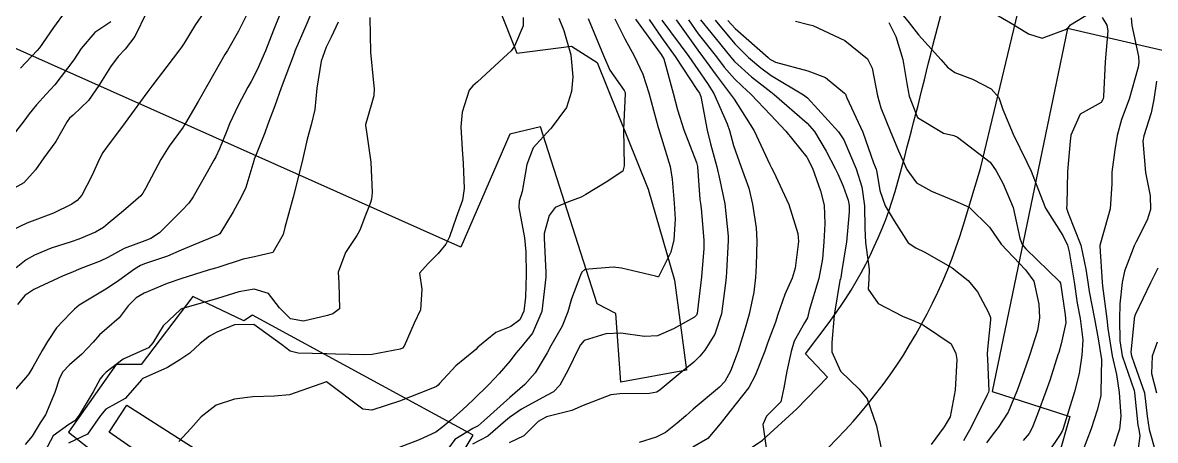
# Model space of a CAD drawing. Header units: metres. Extents: x 318500 to 325275, y 7408834 to 7428799.
# Drawn here: x 323192 to 323253.7, y 7419212.7 to 7419235.4 of the extents above; entities that cross this region are included whole.
import ezdxf

# ---------------------------------------------------------------- set-up
doc = ezdxf.new("R2010")
doc.units = ezdxf.units.M
doc.header["$MEASUREMENT"] = 0
for name, color, linetype in [('Curvas de Nivel 1m', 11, 'Continuous'), ('Curvas de Nivel 5m', 15, 'Continuous'), ('Edificações', 30, 'Continuous'), ('Vias Primárias', 230, 'Continuous')]:
    doc.layers.add(name, color=color, linetype=linetype)

msp = doc.modelspace()

# ---------------------------------------------------------------- linework, layer by layer
at = {"layer": 'Curvas de Nivel 1m', "flags": 128}
for points, elevation in [([(323238.807, 7419237.231), (323240.266, 7419235.435), (323240.77, 7419234.773), (323242, 7419233.411), (323242.351, 7419233.011), (323242.743, 7419232.729), (323243.721, 7419232.366), (323244.735, 7419231.83), (323245.14, 7419231.366), (323245.372, 7419230.711), (323245.919, 7419229.358), (323246.677, 7419227.826), (323246.914, 7419227.346), (323247.397, 7419226.079), (323247.698, 7419225.334), (323248.628, 7419223.831), (323248.889, 7419223.316), (323248.982, 7419222.947), (323249.244, 7419221.31), (323249.422, 7419220.151), (323249.573, 7419219.305), (323249.716, 7419218.14), (323249.678, 7419217.303), (323249.517, 7419216.313), (323249.269, 7419215.309), (323248.731, 7419213.555), (323248.658, 7419213.317), (323248.608, 7419213.198), (323248.485, 7419212.987), (323247.822, 7419211.978)], 738), ([(323198.702, 7419235.991), (323198.079, 7419234.679), (323197.544, 7419234.002), (323197.162, 7419233.59), (323196.74, 7419233.024), (323196.114, 7419232.019), (323195.555, 7419231.19), (323194.705, 7419230.398), (323194.515, 7419230.231), (323194.38, 7419230.045), (323193.771, 7419228.966), (323193.12, 7419228.063), (323192.663, 7419227.416), (323192.022, 7419226.711), (323190.923, 7419226.087)], 759), ([(323201.789, 7419235.945), (323201.378, 7419235.344), (323200.756, 7419234.327), (323200.613, 7419234.101), (323200.508, 7419233.964), (323199.813, 7419233.046), (323199.005, 7419231.986), (323198.885, 7419231.83), (323198.724, 7419231.611), (323198.04, 7419230.667), (323197.55, 7419230.001), (323197.185, 7419229.512), (323196.682, 7419228.839), (323196.335, 7419228.355), (323196.153, 7419228.018), (323195.724, 7419227.087), (323195.18, 7419226.032), (323194.938, 7419225.743), (323194.643, 7419225.542), (323193.639, 7419225.051), (323192.629, 7419224.674), (323192.195, 7419224.506), (323191.322, 7419224.083)], 758), ([(323204.199, 7419235.916), (323203.715, 7419234.971), (323203.116, 7419233.926), (323202.98, 7419233.695), (323202.743, 7419233.278), (323201.975, 7419231.941), (323201.523, 7419231.143), (323200.829, 7419229.958), (323200.784, 7419229.874), (323200.697, 7419229.744), (323199.945, 7419228.707), (323199.482, 7419227.978), (323198.654, 7419226.396), (323198.508, 7419226.135), (323198.391, 7419225.993), (323197.453, 7419225.186), (323196.627, 7419224.495), (323196.365, 7419224.273), (323195.932, 7419224.02), (323195.013, 7419223.635), (323194.612, 7419223.496), (323193.52, 7419223.142), (323192.6, 7419222.77), (323192.159, 7419222.512), (323191.611, 7419222.08)], 757), ([(323194.275, 7419236.048), (323193.647, 7419235.176), (323192.88, 7419234.068), (323192.748, 7419233.919), (323191.851, 7419232.967)], 761), ([(323244.79, 7419236.015), (323245.912, 7419235.359), (323246.772, 7419234.824), (323247.511, 7419234.597), (323248.776, 7419235.058), (323248.93, 7419235.166), (323249.051, 7419235.317), (323250.121, 7419235.975)], 737), ([(323205.981, 7419235.892), (323205.634, 7419235.03), (323205.186, 7419233.903), (323204.739, 7419232.859), (323204.417, 7419232.229), (323204.235, 7419231.915), (323203.705, 7419230.93), (323203.239, 7419229.925), (323203.084, 7419229.536), (323202.679, 7419228.553), (323202.477, 7419228.129), (323202.372, 7419227.934), (323202.008, 7419227.284), (323201.249, 7419225.951), (323201.009, 7419225.59), (323200.639, 7419225.207), (323200.014, 7419224.584), (323199.42, 7419223.978), (323198.937, 7419223.663), (323198.613, 7419223.539), (323197.487, 7419223.121), (323196.599, 7419222.643), (323196.178, 7419222.434), (323195.137, 7419222.032), (323194.588, 7419221.806), (323194.174, 7419221.634), (323192.578, 7419220.896), (323192.084, 7419220.566), (323191.676, 7419220.079)], 756), ([(323209.156, 7419235.464), (323208.762, 7419234.65), (323208.503, 7419234.105), (323208.398, 7419233.855), (323208.223, 7419233.336), (323207.992, 7419231.861), (323207.872, 7419230.703), (323207.677, 7419229.865), (323207.461, 7419229.096), (323207.187, 7419227.872), (323206.697, 7419225.925), (323206.69, 7419225.879), (323206.683, 7419225.846), (323206.648, 7419225.719), (323206.248, 7419224.263), (323206.159, 7419223.887), (323205.585, 7419222.915), (323204.601, 7419222.671), (323203.978, 7419222.537), (323202.592, 7419222.096), (323202.464, 7419222.06), (323202.075, 7419221.938), (323200.585, 7419221.481), (323199.831, 7419221.22), (323198.577, 7419220.699), (323198.137, 7419220.432), (323197.707, 7419219.999), (323197.223, 7419219.34), (323196.551, 7419218.773), (323196.139, 7419218.423), (323195.802, 7419218.021), (323195.193, 7419217.367), (323194.521, 7419216.775), (323194.158, 7419216.402), (323193.968, 7419216.048), (323193.717, 7419215.267), (323193.205, 7419214.059), (323192.923, 7419213.624), (323192.472, 7419212.886), (323192.096, 7419212.443)], 754), ([(323210.881, 7419235.726), (323210.907, 7419233.828), (323211.072, 7419232.163), (323211.114, 7419231.824), (323211.096, 7419231.453), (323210.704, 7419230.121), (323210.646, 7419229.885), (323210.645, 7419229.831), (323210.695, 7419229.486), (323210.937, 7419227.826), (323211.003, 7419226.174), (323210.968, 7419225.825), (323210.897, 7419225.575), (323210.637, 7419224.946), (323210.328, 7419224.129), (323210.176, 7419223.834), (323209.543, 7419222.903), (323209.153, 7419221.844), (323209.185, 7419221.243), (323209.232, 7419219.843), (323208.852, 7419219.561), (323208.564, 7419219.467), (323207.269, 7419219.16), (323206.561, 7419219.294), (323205.946, 7419219.889), (323205.347, 7419220.668), (323204.58, 7419220.915), (323203.73, 7419220.766), (323202.575, 7419220.393), (323200.992, 7419219.954), (323200.673, 7419219.854), (323200.568, 7419219.797), (323199.615, 7419218.913), (323199.057, 7419217.982), (323198.809, 7419217.713), (323198.534, 7419217.584), (323197.43, 7419217.097), (323196.516, 7419216.386), (323196.326, 7419216.2), (323196.18, 7419216.015), (323195.797, 7419215.315), (323195.044, 7419214.032), (323194.796, 7419213.725), (323194.482, 7419213.536), (323193.616, 7419212.91), (323193.16, 7419212.059)], 753), ([(323219.222, 7419235.713), (323219.226, 7419235.261), (323218.757, 7419234.159), (323218.57, 7419233.906), (323218.384, 7419233.725), (323216.735, 7419232.215), (323216.486, 7419231.999), (323216.29, 7419231.754), (323215.903, 7419230.568), (323215.838, 7419229.759), (323215.901, 7419228.538), (323215.963, 7419227.757), (323216.019, 7419226.394), (323215.924, 7419225.757), (323215.583, 7419224.814), (323215.222, 7419223.764), (323215.017, 7419223.363), (323214.606, 7419222.861), (323214.06, 7419222.316), (323213.589, 7419221.785), (323213.704, 7419220.906), (323213.631, 7419219.784), (323213.3, 7419219.048), (323212.745, 7419217.797), (323212.65, 7419217.687), (323212.538, 7419217.636), (323211.002, 7419217.354), (323210.533, 7419217.338), (323209.013, 7419217.365), (323208.533, 7419217.385), (323206.98, 7419217.427), (323206.535, 7419217.536), (323206.062, 7419217.887), (323204.556, 7419218.975), (323203.507, 7419218.969), (323202.549, 7419218.557), (323202.134, 7419218.348), (323201.635, 7419217.944), (323201.061, 7419217.423), (323200.526, 7419217.049), (323199.849, 7419216.641), (323198.511, 7419216.039), (323198.478, 7419216.022), (323198.45, 7419215.991), (323197.55, 7419214.949), (323196.494, 7419214.368), (323196.196, 7419214.014), (323195.492, 7419213.007), (323194.467, 7419212.508)], 752), ([(323221.181, 7419235.686), (323221.447, 7419235.007), (323221.83, 7419233.679), (323221.934, 7419232.482), (323221.863, 7419231.679), (323221.587, 7419230.812), (323220.764, 7419229.689), (323220.729, 7419229.66), (323220.699, 7419229.639), (323219.768, 7419228.619), (323219.425, 7419227.709), (323219.184, 7419226.241), (323219.014, 7419225.715), (323218.996, 7419225.363), (323219.296, 7419223.71), (323219.377, 7419222.94), (323219.394, 7419221.708), (323219.35, 7419220.48), (323219.258, 7419219.71), (323219.042, 7419219.233), (323218.557, 7419218.87), (323217.744, 7419218.54), (323216.758, 7419217.747), (323216.657, 7419217.629), (323216.537, 7419217.521), (323215.563, 7419216.721), (323214.672, 7419215.768), (323214.596, 7419215.683), (323214.508, 7419215.609), (323214.203, 7419215.471), (323212.5, 7419214.807), (323210.992, 7419214.32), (323210.495, 7419214.358), (323208.51, 7419215.85), (323206.503, 7419215.151), (323205.68, 7419215.07), (323204.501, 7419215.047), (323203.511, 7419214.909), (323202.497, 7419214.582), (323201.69, 7419213.942), (323201.118, 7419213.312), (323200.47, 7419212.607)], 751), ([(323224.223, 7419235.648), (323224.764, 7419234.563), (323225.277, 7419233.632), (323225.746, 7419232.631), (323226.071, 7419231.62), (323226.585, 7419229.728), (323226.621, 7419229.611), (323226.696, 7419229.37), (323227.239, 7419227.604), (323227.355, 7419226.911), (323227.466, 7419225.602), (323227.505, 7419224.733), (323227.445, 7419223.602), (323227.285, 7419222.928), (323226.62, 7419221.61), (323226.609, 7419221.59), (323226.59, 7419221.578), (323226.56, 7419221.58), (323226.44, 7419221.612), (323224.596, 7419222.055), (323224.139, 7419222.105), (323222.595, 7419221.974), (323222.428, 7419221.836), (323222.352, 7419221.672), (323221.865, 7419220.389), (323221.659, 7419219.679), (323221.351, 7419218.89), (323220.674, 7419217.689), (323220.625, 7419217.603), (323220.536, 7419217.442), (323219.881, 7419216.339), (323219.329, 7419215.708), (323218.503, 7419215.009), (323217.109, 7419213.741), (323216.775, 7419213.457), (323216.483, 7419213.307), (323215.516, 7419212.718), (323214.824, 7419211.766)], 749), ([(323225.357, 7419235.631), (323226.751, 7419233.696), (323226.811, 7419233.609), (323226.894, 7419233.463), (323227.406, 7419231.603), (323227.638, 7419230.679), (323227.979, 7419229.597), (323228.673, 7419227.818), (323228.724, 7419227.589), (323228.865, 7419225.8), (323228.89, 7419225.586), (323228.926, 7419225.305), (323229.074, 7419223.583), (323229.075, 7419223.121), (323228.955, 7419221.585), (323228.727, 7419219.743), (323228.703, 7419219.588), (323228.668, 7419219.489), (323228.567, 7419219.387), (323227.413, 7419218.746), (323226.551, 7419218.369), (323225.834, 7419218.337), (323224.553, 7419218.511), (323223.736, 7419218.469), (323222.547, 7419218.119), (323222.348, 7419217.867), (323222.251, 7419217.673), (323221.684, 7419216.517), (323221.236, 7419215.683), (323220.887, 7419215.306), (323220.504, 7419215.103), (323219.148, 7419214.361), (323218.492, 7419213.92), (323218.266, 7419213.723), (323217.312, 7419212.903), (323216.471, 7419212.464)], 748), ([(323226.097, 7419235.62), (323226.765, 7419234.625), (323227.51, 7419233.602), (323228.732, 7419231.745), (323228.797, 7419231.655), (323228.837, 7419231.588), (323228.907, 7419231.408), (323229.247, 7419229.582), (323229.435, 7419228.832), (323229.779, 7419227.573), (323229.95, 7419226.858), (323230.225, 7419225.566), (323230.395, 7419223.792), (323230.391, 7419223.563), (323230.307, 7419221.851), (323230.285, 7419221.565), (323230.25, 7419221.228), (323230.033, 7419219.568), (323229.673, 7419218.454), (323229.12, 7419217.581), (323228.865, 7419217.255), (323228.53, 7419216.922), (323227.786, 7419216.333), (323226.913, 7419215.606), (323226.699, 7419215.417), (323226.507, 7419215.288), (323226.105, 7419215.215), (323224.506, 7419215.204), (323223.999, 7419215.142), (323222.499, 7419214.565), (323221.876, 7419214.297), (323220.493, 7419213.944), (323220.039, 7419213.697), (323219.267, 7419212.919), (323218.472, 7419212.54)], 747), ([(323226.779, 7419235.572), (323228.253, 7419233.595), (323228.743, 7419232.883), (323229.273, 7419232.12), (323229.617, 7419231.577), (323230.352, 7419229.918), (323230.466, 7419229.564), (323230.688, 7419228.735), (323231.104, 7419227.553), (323231.519, 7419226.408), (323231.734, 7419225.544), (323231.926, 7419224.245), (323231.964, 7419223.54), (323231.934, 7419222.206), (323231.89, 7419221.541), (323231.796, 7419220.755), (323231.548, 7419219.545), (323231.326, 7419218.781), (323230.945, 7419217.554), (323230.841, 7419217.25), (323230.523, 7419216.442), (323230.211, 7419215.868), (323229.935, 7419215.569), (323228.498, 7419214.363), (323228.085, 7419214.003), (323227.628, 7419213.599), (323226.99, 7419213.098), (323226.478, 7419212.835), (323225.547, 7419212.551)], 746), ([(323228.239, 7419235.595), (323228.769, 7419234.834), (323229.76, 7419233.575), (323230.19, 7419233.014), (323230.738, 7419232.376), (323231.159, 7419231.979), (323231.626, 7419231.547), (323232.713, 7419230.412), (323233.55, 7419229.521), (323234.679, 7419228.112), (323234.992, 7419227.505), (323235.436, 7419226.277), (323235.631, 7419225.495), (323235.662, 7419224.467), (323235.612, 7419223.495), (323235.54, 7419222.562), (323235.334, 7419221.499), (323234.809, 7419219.743), (323234.755, 7419219.507), (323234.721, 7419219.355), (323234.563, 7419219.074), (323233.996, 7419218.067), (323233.827, 7419217.517), (323233.604, 7419216.439), (323233.433, 7419215.521), (323233.262, 7419214.762), (323232.495, 7419213.989), (323232.285, 7419213.533), (323232.471, 7419212.266)], 744), ([(323228.896, 7419235.588), (323229.453, 7419234.896), (323230.541, 7419233.563), (323230.634, 7419233.447), (323230.748, 7419233.319), (323231.679, 7419232.485), (323232.731, 7419231.663), (323232.902, 7419231.528), (323234.707, 7419229.961), (323235.105, 7419229.504), (323235.747, 7419228.432), (323236.233, 7419227.487), (323236.372, 7419227.19), (323236.661, 7419226.534), (323236.943, 7419225.765), (323236.995, 7419225.475), (323236.989, 7419225.131), (323236.839, 7419223.477), (323236.817, 7419223.277), (323236.597, 7419221.93), (323236.53, 7419221.542), (323236.52, 7419221.481), (323236.492, 7419221.385), (323236.169, 7419219.486), (323236.042, 7419217.993), (323236.047, 7419217.487), (323236.524, 7419216.434), (323237.534, 7419215.465), (323237.969, 7419214.923), (323238.49, 7419213.45), (323238.891, 7419211.446)], 743), ([(323229.688, 7419235.576), (323230.761, 7419234.282), (323231.514, 7419233.549), (323232.179, 7419232.973), (323232.74, 7419232.564), (323234.51, 7419231.512), (323234.727, 7419231.342), (323236.419, 7419229.484), (323236.694, 7419229.06), (323237.372, 7419227.469), (323237.686, 7419226.491), (323237.833, 7419225.462), (323237.852, 7419224.242), (323237.881, 7419223.461), (323238.081, 7419221.975), (323238.069, 7419221.458), (323238.032, 7419220.905), (323238.577, 7419220.124), (323239.897, 7419219.437), (323240.566, 7419219.16), (323241.045, 7419218.94), (323242.548, 7419217.928), (323242.806, 7419217.396), (323242.851, 7419217.079), (323242.766, 7419215.396), (323242.496, 7419213.956), (323242.165, 7419213.405), (323241.454, 7419212.437)], 742), ([(323230.389, 7419235.566), (323230.773, 7419235.122), (323232.588, 7419233.532), (323232.675, 7419233.457), (323232.749, 7419233.406), (323232.987, 7419233.289), (323234.743, 7419232.807), (323235.695, 7419232.451), (323236.731, 7419231.598), (323236.784, 7419231.533), (323236.803, 7419231.479), (323236.862, 7419231.343), (323237.73, 7419229.465), (323238.327, 7419227.804), (323238.455, 7419227.453), (323238.5, 7419227.284), (323238.658, 7419226.288), (323238.947, 7419225.447), (323239.438, 7419224.642), (323240.212, 7419223.434), (323240.616, 7419223.159), (323241.108, 7419222.928), (323242.6, 7419222.077), (323243.472, 7419221.387), (323243.977, 7419220.772), (323244.573, 7419219.674), (323244.69, 7419219.369), (323244.692, 7419219.245), (323244.547, 7419217.818), (323244.517, 7419217.393), (323244.518, 7419217.37), (323244.536, 7419217.091), (323244.604, 7419215.369), (323244.584, 7419215.295), (323244.508, 7419215.153), (323243.638, 7419213.383), (323243.221, 7419212.646)], 741), ([(323239.148, 7419235.446), (323239.533, 7419234.677), (323239.915, 7419233.438), (323240.158, 7419232.014), (323240.256, 7419231.435), (323240.713, 7419230.263), (323242.141, 7419229.408), (323242.698, 7419229.286), (323242.901, 7419229.193), (323244.677, 7419227.827), (323244.997, 7419227.367), (323245.374, 7419226.652), (323245.928, 7419225.357), (323246.294, 7419223.685), (323246.418, 7419223.352), (323246.616, 7419223.115), (323248.446, 7419221.322), (323248.5, 7419221.233), (323248.584, 7419220.744), (323248.759, 7419219.505), (323248.788, 7419219.317), (323248.801, 7419219.082), (323248.549, 7419217.925), (323248.412, 7419217.452), (323248.37, 7419217.323), (323247.92, 7419215.928), (323247.716, 7419215.332), (323247.259, 7419214.1), (323246.963, 7419213.343), (323246.791, 7419213.04), (323246.48, 7419212.655)], 739), ([(323250.786, 7419235.715), (323251.03, 7419235.296), (323251.08, 7419234.991), (323250.945, 7419233.297), (323250.851, 7419231.408), (323250.828, 7419231.289), (323250.803, 7419231.215), (323250.727, 7419231.093), (323249.576, 7419230.449), (323249.077, 7419229.314), (323249.026, 7419228.984), (323248.884, 7419227.317), (323248.854, 7419225.519), (323248.835, 7419225.317), (323248.916, 7419225.045), (323249.61, 7419223.305), (323249.895, 7419222.006), (323249.987, 7419221.299), (323250.075, 7419220.788), (323250.358, 7419219.293), (323250.554, 7419218.207), (323250.713, 7419217.288), (323250.736, 7419217.089), (323250.713, 7419215.288), (323250.696, 7419215.1), (323250.5, 7419214.318), (323250.181, 7419213.295), (323249.709, 7419212.063)], 737), ([(323252.358, 7419235.705), (323252.391, 7419235.276), (323252.755, 7419233.597), (323252.78, 7419233.27), (323252.747, 7419233.007), (323252.239, 7419231.275), (323251.839, 7419230.153), (323251.594, 7419229.281), (323251.459, 7419228.512), (323251.306, 7419227.284), (323251.295, 7419226.652), (323251.21, 7419225.284), (323251.091, 7419224.838), (323250.652, 7419223.29), (323250.654, 7419223.255), (323250.779, 7419221.288), (323250.801, 7419221.074), (323251.037, 7419219.285), (323251.085, 7419218.762), (323251.323, 7419217.282), (323251.55, 7419216.254), (323251.7, 7419215.278), (323251.796, 7419213.978), (323251.718, 7419213.278), (323251.421, 7419212.336)], 736), ([(323253.805, 7419222.049), (323253.412, 7419221.258), (323252.572, 7419219.504), (323252.518, 7419219.323), (323252.512, 7419219.271), (323252.341, 7419217.474), (323252.367, 7419217.272), (323252.533, 7419216.803), (323253.075, 7419215.262), (323253.229, 7419213.99), (323253.329, 7419213.257), (323253.677, 7419212.046)], 734), ([(323253.775, 7419218.028), (323253.507, 7419217.256), (323253.467, 7419216.315), (323253.73, 7419215.252)], 733)]:
    msp.add_lwpolyline(points, dxfattribs=dict(at, elevation=elevation))
at = {"layer": 'Curvas de Nivel 5m', "flags": 128}
for points, elevation in [([(323207.635, 7419235.867), (323207.383, 7419235.258), (323206.799, 7419233.879), (323206.749, 7419233.76), (323206.045, 7419231.89), (323205.705, 7419230.905), (323205.327, 7419229.901), (323205.155, 7419229.441), (323204.675, 7419228.244), (323204.579, 7419228.004), (323204.551, 7419227.911), (323204.113, 7419226.458), (323203.869, 7419225.918), (323203.434, 7419225.126), (323202.708, 7419223.929), (323202.657, 7419223.892), (323202.619, 7419223.874), (323201.256, 7419223.304), (323200.606, 7419223.03), (323199.856, 7419222.717), (323198.594, 7419222.288), (323198.38, 7419222.205), (323198.048, 7419221.995), (323197.204, 7419221.384), (323196.579, 7419220.958), (323195.031, 7419220.033), (323194.779, 7419219.825), (323194.563, 7419219.603), (323193.799, 7419218.804), (323193.315, 7419218.058), (323193.028, 7419217.567), (323192.519, 7419216.664), (323192.29, 7419216.296), (323192.114, 7419216.074), (323191.368, 7419215.215)], 755), ([(323196.772, 7419235.479), (323195.891, 7419234.895), (323195.144, 7419234.034), (323194.744, 7419233.422), (323193.708, 7419232.055), (323193.243, 7419231.541), (323192.713, 7419230.958), (323192.313, 7419230.464), (323192.032, 7419230.077), (323191.448, 7419229.323)], 760), ([(323222.78, 7419235.67), (323223.613, 7419233.657), (323223.947, 7419232.857), (323224.731, 7419231.737), (323224.768, 7419231.677), (323224.781, 7419231.639), (323224.79, 7419231.578), (323224.7, 7419229.64), (323224.739, 7419227.639), (323224.667, 7419227.336), (323223.759, 7419226.752), (323222.654, 7419226.063), (323222.397, 7419225.928), (323221.699, 7419225.68), (323220.967, 7419225.365), (323220.639, 7419224.926), (323220.379, 7419223.939), (323220.37, 7419223.694), (323220.463, 7419221.821), (323220.463, 7419221.692), (323220.461, 7419221.564), (323220.239, 7419219.695), (323219.745, 7419218.509), (323219.087, 7419217.712), (323218.838, 7419217.413), (323218.529, 7419216.997), (323217.927, 7419216.32), (323217.386, 7419215.737), (323216.501, 7419214.883), (323215.926, 7419214.325), (323215.294, 7419213.762), (323214.855, 7419213.395), (323214.48, 7419213.118), (323213.557, 7419212.7), (323212.467, 7419212.283)], 750), ([(323227.566, 7419235.602), (323228.755, 7419233.932), (323229.008, 7419233.586), (323229.743, 7419232.578), (323230.508, 7419231.563), (323230.726, 7419231.266), (323231.82, 7419229.543), (323232.673, 7419227.701), (323232.754, 7419227.529), (323232.874, 7419227.322), (323233.711, 7419225.519), (323234.203, 7419223.938), (323234.235, 7419223.514), (323234.059, 7419222.055), (323233.888, 7419221.517), (323233.489, 7419220.613), (323233.112, 7419219.525), (323232.973, 7419219.116), (323232.547, 7419217.97), (323232.433, 7419217.641), (323232.39, 7419217.532), (323231.865, 7419216.195), (323231.523, 7419215.545), (323230.497, 7419214.231), (323229.971, 7419213.568), (323229.295, 7419212.761), (323228.47, 7419212.287)], 745), ([(323234.061, 7419235.517), (323234.777, 7419235.34), (323235.005, 7419235.278), (323236.765, 7419234.471), (323237.998, 7419233.461), (323238.254, 7419232.966), (323238.541, 7419231.453), (323238.72, 7419230.79), (323239.264, 7419229.444), (323239.678, 7419228.448), (323240.129, 7419227.435), (323240.663, 7419226.716), (323241.487, 7419226.247), (323242.654, 7419225.766), (323242.911, 7419225.655), (323243.525, 7419225.387), (323244.634, 7419224.289), (323245.268, 7419223.364), (323246.599, 7419221.955), (323247.049, 7419221.343), (323247.33, 7419220.091), (323247.364, 7419219.338), (323247.245, 7419218.655), (323246.832, 7419217.346), (323246.76, 7419217.123), (323246.527, 7419216.462), (323246.228, 7419215.639), (323246.136, 7419215.354), (323245.656, 7419214.201), (323245.105, 7419213.364), (323244.83, 7419213.021), (323244.477, 7419212.525)], 740), ([(323253.729, 7419232.244), (323253.595, 7419231.257), (323253.449, 7419230.529), (323253.045, 7419229.265), (323252.991, 7419228.97), (323253.14, 7419227.263), (323253.4, 7419226.001), (323253.417, 7419225.258), (323253.223, 7419224.68), (323252.623, 7419223.49), (323252.552, 7419223.34), (323252.514, 7419223.271), (323251.993, 7419221.882), (323251.867, 7419221.277), (323251.746, 7419220.11), (323251.729, 7419219.278), (323251.737, 7419218.093), (323251.869, 7419217.277), (323252.512, 7419215.389), (323252.542, 7419215.27), (323252.726, 7419213.5), (323252.771, 7419213.266), (323252.827, 7419212.922), (323252.605, 7419211.268)], 735)]:
    msp.add_lwpolyline(points, dxfattribs=dict(at, elevation=elevation))
at = {"layer": 'Edificações'}
for points in [[(323293.318, 7419264.04), (323289.779, 7419261.248), (323289.173, 7419258.491), (323287.019, 7419258.996), (323286.447, 7419256.979), (323281.567, 7419258.29), (323279.714, 7419251.892), (323275.711, 7419252.523), (323275.267, 7419252.04), (323272.189, 7419252.783), (323270.974, 7419247.3), (323274.14, 7419246.419), (323272.864, 7419240.336), (323277.286, 7419238.928), (323281.734, 7419238.237), (323280.773, 7419234.781), (323283.934, 7419233.957), (323283.678, 7419232.954), (323271.472, 7419236.284), (323269.97, 7419230.238), (323248.897, 7419235.129), (323244.787, 7419215.336), (323249.017, 7419213.964), (323248.413, 7419211.857)], [(323188.971, 7419256.367), (323195.095, 7419255.315), (323196.249, 7419258.698), (323210.603, 7419256.839), (323206.318, 7419246.012), (323205.876, 7419244.599), (323214.627, 7419242.619), (323215.611, 7419242.055), (323218.877, 7419233.784), (323221.86, 7419234.15), (323223.268, 7419233.269), (323226.041, 7419226.359), (323227.468, 7419221.395), (323228.136, 7419216.502), (323224.548, 7419215.835), (323224.276, 7419219.591), (323223.261, 7419220.11), (323220.167, 7419229.752), (323218.505, 7419229.356), (323215.826, 7419223.199), (323215.826, 7419223.199), (323182.038, 7419238.293)]]:
    msp.add_lwpolyline(points, dxfattribs=at)
msp.add_lwpolyline([(323216.513, 7419212.954), (323204.486, 7419219.492), (323204.006, 7419219.189), (323201.229, 7419220.501), (323198.421, 7419216.811), (323197.058, 7419216.811), (323194.457, 7419213.104), (323195.568, 7419212.247), (323195.316, 7419211.44), (323198.926, 7419208.641), (323200.189, 7419210.658), (323196.679, 7419213.104), (323197.639, 7419214.592), (323202.209, 7419211.667), (323202.111, 7419211.002), (323210.922, 7419206.387), (323212.841, 7419209.413), (323214.053, 7419208.883), (323216.513, 7419212.954)], close=True, dxfattribs=at)
at = {"layer": 'Vias Primárias'}
for points in [[(323715.644, 7420145.548, 0), (323709.04, 7420132.939)], [(323178.051, 7419177.277, 0), (323185.169, 7419183.994)], [(323831.088, 7420001.787, 0), (323833.844, 7420008.443, 0.220888)], [(323229.293, 7419210.674), (323232.27, 7419212.672), (323234.147, 7419214.384), (323235.812, 7419216.113), (323234.62, 7419217.391), (323235.894, 7419219.086, 0.094835), (323239.645, 7419226.756, 0.007544), (323241.548, 7419234.186), (323244.323, 7419244.733), (323246.201, 7419252.374), (323248.396, 7419260.807), (323250.328, 7419269.611), (323252.442, 7419278.336), (323254.345, 7419287.087), (323256.619, 7419296.444), (323258.551, 7419305.515), (323260.032, 7419310.546, 0.344028), (323259.239, 7419312.551), (323258.183, 7419312.894), (323255.595, 7419313.264), (323254.422, 7419313.082), (323242.193, 7419316.037)], [(323230.724, 7419208.254, 0.182511), (323243.226, 7419224.417), (323244.145, 7419227.484), (323246.706, 7419238.2), (323248.194, 7419245.012), (323250.619, 7419255.179), (323253.1, 7419266.254), (323255.249, 7419276.01), (323258.362, 7419287.557), (323260.896, 7419299.704), (323263.21, 7419309.092, -0.378116), (323265.798, 7419310.467), (323282.524, 7419306.47), (323298.182, 7419302.777)]]:
    msp.add_lwpolyline(points, format="xyb", dxfattribs=at)

doc.saveas('drawing.dxf')
